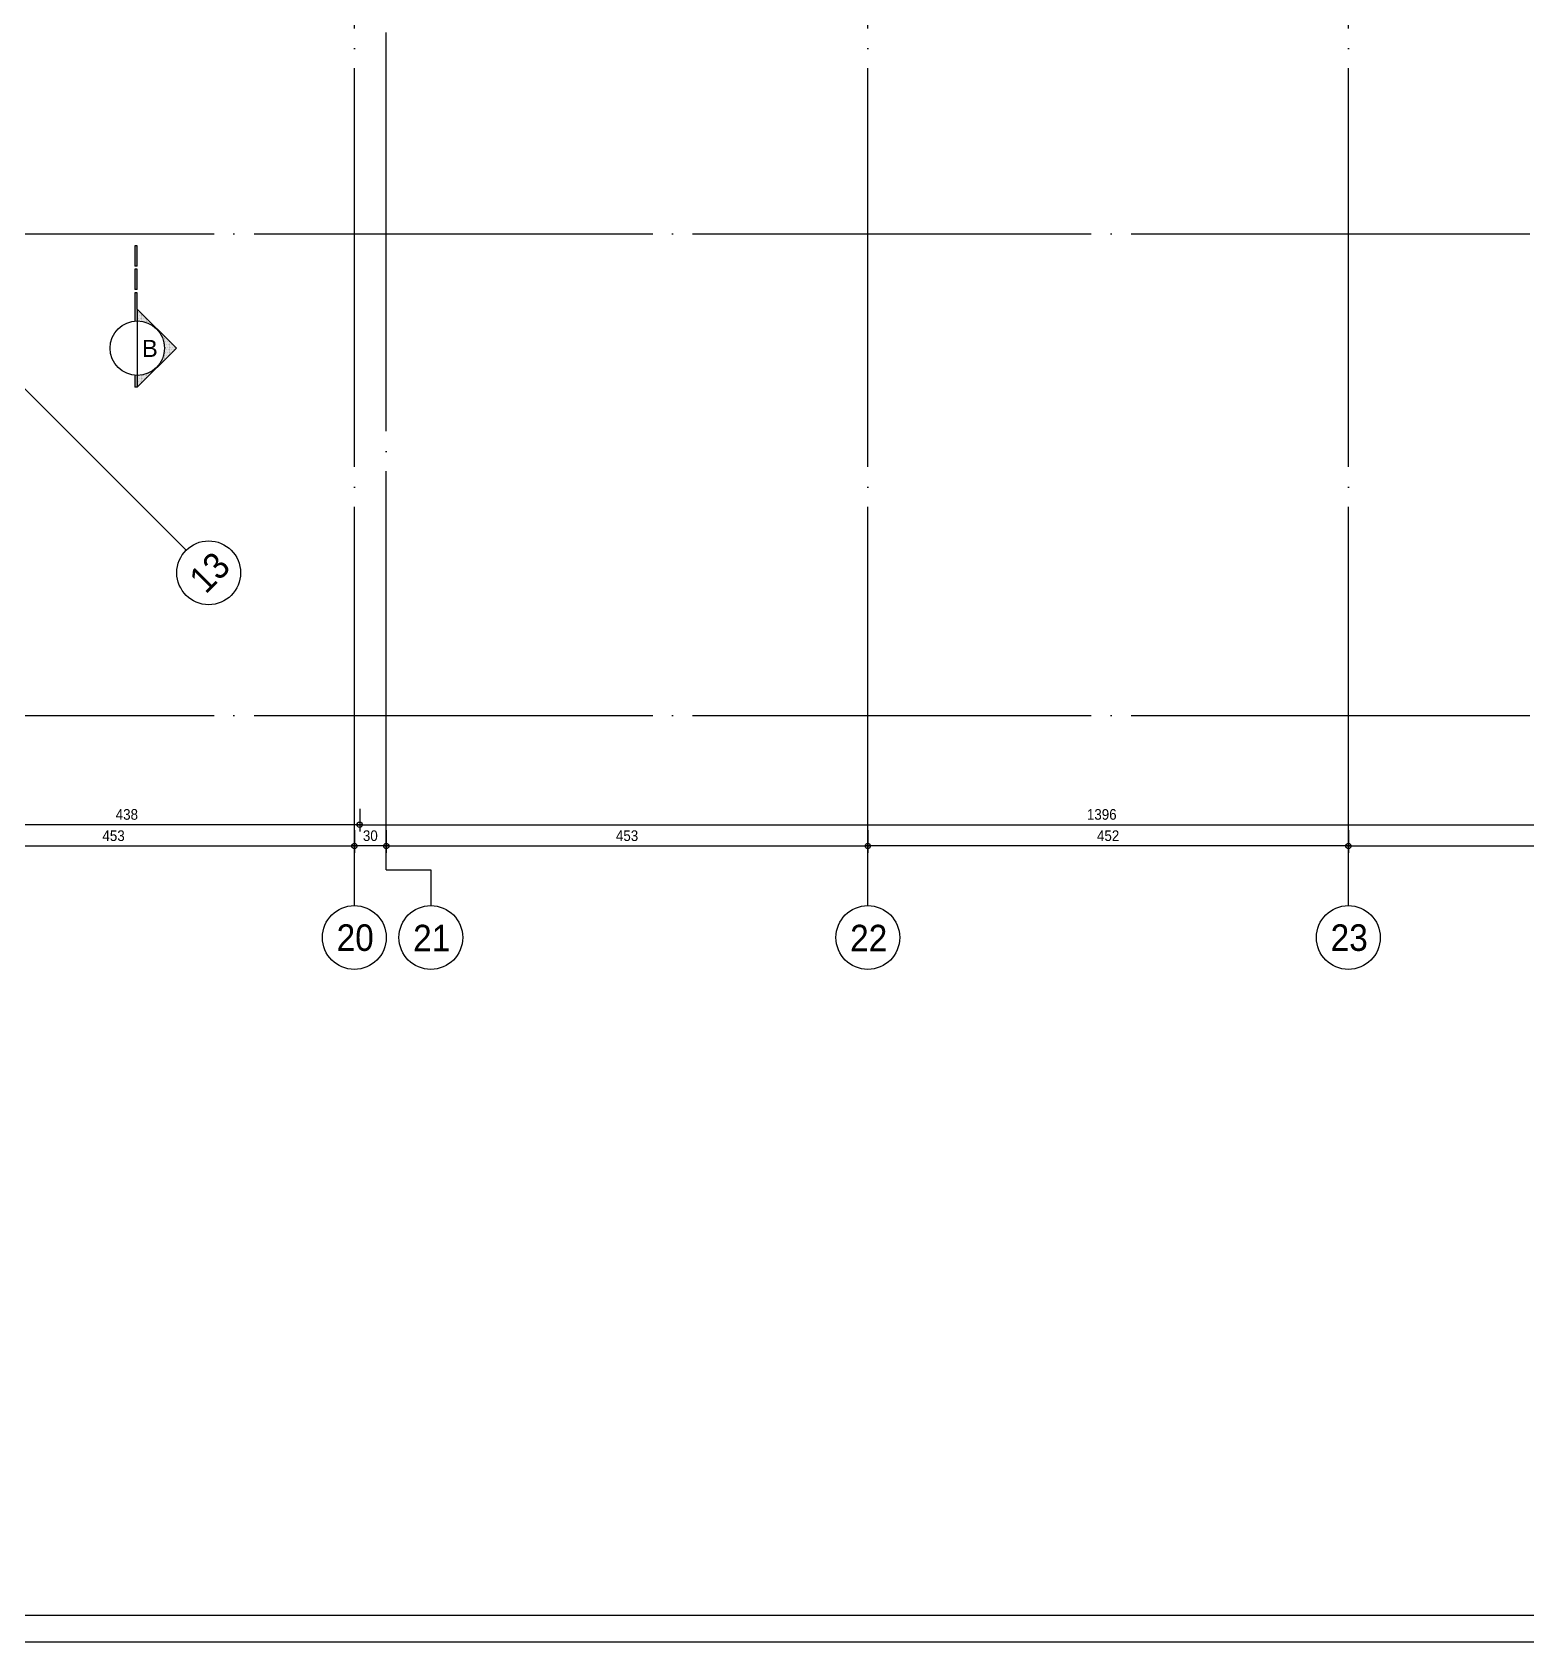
# Model space of a CAD drawing. Extents: x 460786 to 545292, y 30998 to 41694.
# Drawn here: x 480235 to 481640, y 37194 to 38708 of the extents above; entities that cross this region are included whole.
import ezdxf
from ezdxf.enums import TextEntityAlignment as Align

# ---------------------------------------------------------------- set-up
doc = ezdxf.new("R2010")
doc.units = 0
doc.header["$LTSCALE"] = 50
doc.header["$MEASUREMENT"] = 0
doc.header["$PDMODE"] = 35
doc.linetypes.add('DASHDOT', pattern=[5.5, 5, -0.25, 0, -0.25])
doc.layers.get('0').update_dxf_attribs({"linetype": 'CONTINUOUS'})
doc.layers.get('Defpoints').update_dxf_attribs({"linetype": 'CONTINUOUS'})
for name, color, linetype in [('A-Aks Balonu', 2, 'CONTINUOUS'), ('A-Aks Dikey', 12, 'DASHDOT'), ('A-Aks Yatay', 12, 'DASHDOT'), ('A-Kesit Yazi', 4, 'CONTINUOUS'), ('A-Lejant', 23, 'CONTINUOUS'), ('A-Olcu DIS Yatay', 8, 'CONTINUOUS'), ('A-Tarama 1', 9, 'CONTINUOUS')]:
    doc.layers.add(name, color=color, linetype=linetype)
doc.styles.get("Standard").update_dxf_attribs({"font": 'arial.ttf', "width": 0.9})
doc.styles.add('STANDARD1', font='arial.ttf')
doc.dimstyles.new('EXIT', dxfattribs={"dimscale": 50, "dimtxt": 0.23, "dimasz": 0.03, "dimexe": 0.125, "dimexo": 0.5, "dimgap": 0.09, "dimtad": 1, "dimzin": 1, "dimdsep": 46, "dimtxsty": 'Standard', "dimblk": 'TICK', "dimcen": 0.2, "dimadec": 0, "dimazin": 0, "dimtfac": 1, "dimtix": 1, "dimtofl": 0, "dimtmove": 2, "dimatfit": 3, "dimldrblk": 'TICK', "dimfxl": 1, "dimtolj": 1, "dimtzin": 1, "dimarcsym": 0})
pattern_1 = [(225, (-999.023, 1950.459), (5.30330086, -5.30330086), []), (225, (-1004.3264, 1950.459), (5.30330086, -5.30330086), [3.75, -1.875])]

# ---------------------------------------------------------------- blocks, each defined once
blk = doc.blocks.new('aks')
blk.add_circle((-0.8, 38.6), 60)
at = {"width": 0.9}
blk.add_attdef('AKSNO', text='', height=50, dxfattribs=at).set_placement((-0.8, 38.6), align=Align.MIDDLE_CENTER)
blk = doc.blocks.new('*X5')
at = {"color": 0}
for p, q in [((116.4375, 395.075), (116.4375, 395.075)), ((116.45, 395.075), (116.45, 395.075)), ((116.45625, 395.0875), (116.45625, 395.0875)), ((116.4625, 395.1), (116.4625, 395.1)), ((116.4625, 395.075), (116.4625, 395.075)), ((116.46875, 395.0875), (116.46875, 395.0875)), ((116.475, 395.1), (116.475, 395.1)), ((116.475, 395.075), (116.475, 395.075)), ((116.48125, 395.1125), (116.48125, 395.1125)), ((116.48125, 395.0875), (116.48125, 395.0875)), ((116.4875, 395.125), (116.4875, 395.125)), ((116.4875, 395.1), (116.4875, 395.1)), ((116.4875, 395.075), (116.4875, 395.075)), ((116.49375, 395.1125), (116.49375, 395.1125)), ((116.49375, 395.0875), (116.49375, 395.0875)), ((116.5, 395.125), (116.5, 395.125)), ((116.5, 395.1), (116.5, 395.1)), ((116.5, 395.075), (116.5, 395.075)), ((116.50625, 395.1375), (116.50625, 395.1375)), ((116.50625, 395.1125), (116.50625, 395.1125)), ((116.50625, 395.0875), (116.50625, 395.0875)), ((116.5125, 395.15), (116.5125, 395.15)), ((116.5125, 395.125), (116.5125, 395.125)), ((116.5125, 395.1), (116.5125, 395.1)), ((116.5125, 395.075), (116.5125, 395.075)), ((116.51875, 395.1375), (116.51875, 395.1375)), ((116.51875, 395.1125), (116.51875, 395.1125)), ((116.51875, 395.0875), (116.51875, 395.0875)), ((116.525, 395.15), (116.525, 395.15)), ((116.525, 395.125), (116.525, 395.125)), ((116.525, 395.1), (116.525, 395.1)), ((116.525, 395.075), (116.525, 395.075)), ((116.53125, 395.1625), (116.53125, 395.1625)), ((116.53125, 395.1375), (116.53125, 395.1375)), ((116.53125, 395.1125), (116.53125, 395.1125)), ((116.53125, 395.0875), (116.53125, 395.0875)), ((116.5375, 395.175), (116.5375, 395.175)), ((116.5375, 395.15), (116.5375, 395.15)), ((116.5375, 395.125), (116.5375, 395.125)), ((116.5375, 395.1), (116.5375, 395.1)), ((116.5375, 395.075), (116.5375, 395.075)), ((116.54375, 395.1625), (116.54375, 395.1625)), ((116.54375, 395.1375), (116.54375, 395.1375)), ((116.54375, 395.1125), (116.54375, 395.1125)), ((116.54375, 395.0875), (116.54375, 395.0875)), ((116.55, 395.15), (116.55, 395.15)), ((116.55, 395.125), (116.55, 395.125)), ((116.55, 395.1), (116.55, 395.1)), ((116.55, 395.075), (116.55, 395.075)), ((116.55625, 395.1625), (116.55625, 395.1625)), ((116.55625, 395.1375), (116.55625, 395.1375)), ((116.55625, 395.1125), (116.55625, 395.1125)), ((116.55625, 395.0875), (116.55625, 395.0875)), ((116.5625, 395.15), (116.5625, 395.15)), ((116.5625, 395.125), (116.5625, 395.125)), ((116.5625, 395.1), (116.5625, 395.1)), ((116.5625, 395.075), (116.5625, 395.075)), ((116.56875, 395.1375), (116.56875, 395.1375)), ((116.56875, 395.1125), (116.56875, 395.1125)), ((116.56875, 395.0875), (116.56875, 395.0875)), ((116.575, 395.125), (116.575, 395.125)), ((116.575, 395.1), (116.575, 395.1)), ((116.575, 395.075), (116.575, 395.075)), ((116.58125, 395.1375), (116.58125, 395.1375)), ((116.58125, 395.1125), (116.58125, 395.1125)), ((116.58125, 395.0875), (116.58125, 395.0875)), ((116.5875, 395.125), (116.5875, 395.125)), ((116.5875, 395.1), (116.5875, 395.1)), ((116.5875, 395.075), (116.5875, 395.075)), ((116.59375, 395.1125), (116.59375, 395.1125)), ((116.59375, 395.0875), (116.59375, 395.0875)), ((116.6, 395.1), (116.6, 395.1)), ((116.6, 395.075), (116.6, 395.075)), ((116.60625, 395.1125), (116.60625, 395.1125)), ((116.60625, 395.0875), (116.60625, 395.0875)), ((116.6125, 395.1), (116.6125, 395.1)), ((116.6125, 395.075), (116.6125, 395.075)), ((116.61875, 395.0875), (116.61875, 395.0875)), ((116.625, 395.075), (116.625, 395.075)), ((116.63125, 395.0875), (116.63125, 395.0875)), ((116.6375, 395.075), (116.6375, 395.075)), ((116.20625, 394.8375), (116.20625, 394.8375)), ((116.2125, 394.85), (116.2125, 394.85)), ((116.23125, 394.8625), (116.23125, 394.8625)), ((116.2375, 394.875), (116.2375, 394.875)), ((116.25625, 394.8875), (116.25625, 394.8875)), ((116.2625, 394.9), (116.2625, 394.9)), ((116.28125, 394.9125), (116.28125, 394.9125)), ((116.2875, 394.925), (116.2875, 394.925)), ((116.30625, 394.9375), (116.30625, 394.9375)), ((116.3125, 394.95), (116.3125, 394.95)), ((116.325, 394.95), (116.325, 394.95)), ((116.33125, 394.9625), (116.33125, 394.9625)), ((116.3375, 394.975), (116.3375, 394.975)), ((116.34375, 394.9625), (116.34375, 394.9625)), ((116.35, 394.975), (116.35, 394.975)), ((116.35625, 394.9875), (116.35625, 394.9875)), ((116.35625, 394.9625), (116.35625, 394.9625)), ((116.3625, 395), (116.3625, 395)), ((116.3625, 394.975), (116.3625, 394.975)), ((116.36875, 394.9875), (116.36875, 394.9875)), ((116.375, 395), (116.375, 395)), ((116.375, 394.975), (116.375, 394.975)), ((116.38125, 395.0125), (116.38125, 395.0125)), ((116.38125, 394.9875), (116.38125, 394.9875)), ((116.3875, 395.025), (116.3875, 395.025)), ((116.3875, 395), (116.3875, 395)), ((116.39375, 395.0125), (116.39375, 395.0125)), ((116.39375, 394.9875), (116.39375, 394.9875)), ((116.4, 395.025), (116.4, 395.025)), ((116.4, 395), (116.4, 395)), ((116.40625, 395.0375), (116.40625, 395.0375)), ((116.40625, 395.0125), (116.40625, 395.0125)), ((116.40625, 394.9875), (116.40625, 394.9875)), ((116.4125, 395.05), (116.4125, 395.05)), ((116.4125, 395.025), (116.4125, 395.025)), ((116.4125, 395), (116.4125, 395)), ((116.41875, 395.0375), (116.41875, 395.0375)), ((116.41875, 395.0125), (116.41875, 395.0125)), ((116.425, 395.05), (116.425, 395.05)), ((116.425, 395.025), (116.425, 395.025)), ((116.425, 395), (116.425, 395)), ((116.43125, 395.0625), (116.43125, 395.0625)), ((116.43125, 395.0375), (116.43125, 395.0375)), ((116.43125, 395.0125), (116.43125, 395.0125)), ((116.4375, 395.05), (116.4375, 395.05)), ((116.4375, 395.025), (116.4375, 395.025)), ((116.4375, 395), (116.4375, 395)), ((116.44375, 395.0625), (116.44375, 395.0625)), ((116.44375, 395.0375), (116.44375, 395.0375)), ((116.44375, 395.0125), (116.44375, 395.0125)), ((116.45, 395.05), (116.45, 395.05)), ((116.45, 395.025), (116.45, 395.025)), ((116.45, 395), (116.45, 395)), ((116.45625, 395.0625), (116.45625, 395.0625)), ((116.45625, 395.0375), (116.45625, 395.0375)), ((116.45625, 395.0125), (116.45625, 395.0125)), ((116.4625, 395.05), (116.4625, 395.05)), ((116.4625, 395.025), (116.4625, 395.025)), ((116.4625, 395), (116.4625, 395)), ((116.46875, 395.0625), (116.46875, 395.0625)), ((116.46875, 395.0375), (116.46875, 395.0375)), ((116.46875, 395.0125), (116.46875, 395.0125)), ((116.475, 395.05), (116.475, 395.05)), ((116.475, 395.025), (116.475, 395.025)), ((116.48125, 395.0625), (116.48125, 395.0625)), ((116.48125, 395.0375), (116.48125, 395.0375)), ((116.48125, 395.0125), (116.48125, 395.0125)), ((116.4875, 395.05), (116.4875, 395.05)), ((116.4875, 395.025), (116.4875, 395.025)), ((116.49375, 395.0625), (116.49375, 395.0625)), ((116.49375, 395.0375), (116.49375, 395.0375)), ((116.49375, 395.0125), (116.49375, 395.0125)), ((116.5, 395.05), (116.5, 395.05)), ((116.5, 395.025), (116.5, 395.025)), ((116.50625, 395.0625), (116.50625, 395.0625)), ((116.50625, 395.0375), (116.50625, 395.0375)), ((116.50625, 395.0125), (116.50625, 395.0125)), ((116.5125, 395.05), (116.5125, 395.05)), ((116.5125, 395.025), (116.5125, 395.025)), ((116.51875, 395.0625), (116.51875, 395.0625)), ((116.51875, 395.0375), (116.51875, 395.0375)), ((116.51875, 395.0125), (116.51875, 395.0125)), ((116.525, 395.05), (116.525, 395.05)), ((116.525, 395.025), (116.525, 395.025)), ((116.53125, 395.0625), (116.53125, 395.0625)), ((116.53125, 395.0375), (116.53125, 395.0375)), ((116.53125, 395.0125), (116.53125, 395.0125)), ((116.5375, 395.05), (116.5375, 395.05)), ((116.5375, 395.025), (116.5375, 395.025)), ((116.54375, 395.0625), (116.54375, 395.0625)), ((116.54375, 395.0375), (116.54375, 395.0375)), ((116.54375, 395.0125), (116.54375, 395.0125)), ((116.55, 395.05), (116.55, 395.05)), ((116.55, 395.025), (116.55, 395.025)), ((116.55625, 395.0625), (116.55625, 395.0625)), ((116.55625, 395.0375), (116.55625, 395.0375)), ((116.55625, 395.0125), (116.55625, 395.0125)), ((116.5625, 395.05), (116.5625, 395.05)), ((116.5625, 395.025), (116.5625, 395.025)), ((116.56875, 395.0625), (116.56875, 395.0625)), ((116.56875, 395.0375), (116.56875, 395.0375)), ((116.56875, 395.0125), (116.56875, 395.0125)), ((116.575, 395.05), (116.575, 395.05)), ((116.575, 395.025), (116.575, 395.025)), ((116.58125, 395.0625), (116.58125, 395.0625)), ((116.58125, 395.0375), (116.58125, 395.0375)), ((116.58125, 395.0125), (116.58125, 395.0125)), ((116.5875, 395.05), (116.5875, 395.05)), ((116.5875, 395.025), (116.5875, 395.025)), ((116.59375, 395.0625), (116.59375, 395.0625)), ((116.59375, 395.0375), (116.59375, 395.0375)), ((116.59375, 395.0125), (116.59375, 395.0125)), ((116.6, 395.05), (116.6, 395.05)), ((116.6, 395.025), (116.6, 395.025)), ((116.60625, 395.0625), (116.60625, 395.0625)), ((116.60625, 395.0375), (116.60625, 395.0375)), ((116.60625, 395.0125), (116.60625, 395.0125)), ((116.6125, 395.05), (116.6125, 395.05)), ((116.6125, 395.025), (116.6125, 395.025)), ((116.61875, 395.0625), (116.61875, 395.0625)), ((116.61875, 395.0375), (116.61875, 395.0375)), ((116.61875, 395.0125), (116.61875, 395.0125)), ((116.625, 395.05), (116.625, 395.05)), ((116.625, 395.025), (116.625, 395.025)), ((116.625, 395), (116.625, 395)), ((116.63125, 395.0625), (116.63125, 395.0625)), ((116.63125, 395.0375), (116.63125, 395.0375)), ((116.63125, 395.0125), (116.63125, 395.0125)), ((116.6375, 395.05), (116.6375, 395.05)), ((116.6375, 395.025), (116.6375, 395.025)), ((116.6375, 395), (116.6375, 395)), ((116.64375, 395.0625), (116.64375, 395.0625)), ((116.64375, 395.0375), (116.64375, 395.0375)), ((116.64375, 395.0125), (116.64375, 395.0125)), ((116.65, 395.05), (116.65, 395.05)), ((116.65, 395.025), (116.65, 395.025)), ((116.65, 395), (116.65, 395)), ((116.65625, 395.0625), (116.65625, 395.0625)), ((116.65625, 395.0375), (116.65625, 395.0375)), ((116.65625, 395.0125), (116.65625, 395.0125)), ((116.6625, 395.05), (116.6625, 395.05)), ((116.6625, 395.025), (116.6625, 395.025)), ((116.6625, 395), (116.6625, 395)), ((116.66875, 395.0375), (116.66875, 395.0375)), ((116.66875, 395.0125), (116.66875, 395.0125)), ((116.66875, 394.9875), (116.66875, 394.9875)), ((116.675, 395.025), (116.675, 395.025)), ((116.675, 395), (116.675, 395)), ((116.68125, 395.0375), (116.68125, 395.0375)), ((116.68125, 395.0125), (116.68125, 395.0125)), ((116.68125, 394.9875), (116.68125, 394.9875)), ((116.6875, 395.025), (116.6875, 395.025)), ((116.6875, 395), (116.6875, 395)), ((116.69375, 395.0125), (116.69375, 395.0125)), ((116.69375, 394.9875), (116.69375, 394.9875)), ((116.7, 395), (116.7, 395)), ((116.70625, 395.0125), (116.70625, 395.0125)), ((116.70625, 394.9875), (116.70625, 394.9875)), ((116.7125, 395), (116.7125, 395)), ((116.7125, 394.975), (116.7125, 394.975)), ((116.71875, 394.9875), (116.71875, 394.9875)), ((116.725, 394.975), (116.725, 394.975)), ((116.73125, 394.9875), (116.73125, 394.9875)), ((116.73125, 394.9625), (116.73125, 394.9625)), ((116.7375, 394.975), (116.7375, 394.975)), ((116.74375, 394.9625), (116.74375, 394.9625)), ((116.75, 394.95), (116.75, 394.95)), ((116.75625, 394.9625), (116.75625, 394.9625)), ((116.7625, 394.95), (116.7625, 394.95)), ((116.76875, 394.9375), (116.76875, 394.9375)), ((116.78125, 394.9375), (116.78125, 394.9375)), ((116.7875, 394.925), (116.7875, 394.925)), ((116.80625, 394.9125), (116.80625, 394.9125)), ((116.83125, 394.8875), (116.83125, 394.8875)), ((116.85625, 394.8625), (116.85625, 394.8625)), ((116.8625, 394.85), (116.8625, 394.85)), ((116.88125, 394.8375), (116.88125, 394.8375)), ((115.98125, 394.6125), (115.98125, 394.6125)), ((115.9875, 394.625), (115.9875, 394.625)), ((115.99375, 394.6125), (115.99375, 394.6125)), ((116, 394.625), (116, 394.625)), ((116.00625, 394.6375), (116.00625, 394.6375)), ((116.00625, 394.6125), (116.00625, 394.6125)), ((116.0125, 394.65), (116.0125, 394.65)), ((116.0125, 394.625), (116.0125, 394.625)), ((116.01875, 394.6375), (116.01875, 394.6375)), ((116.01875, 394.6125), (116.01875, 394.6125)), ((116.025, 394.65), (116.025, 394.65)), ((116.025, 394.625), (116.025, 394.625)), ((116.03125, 394.6625), (116.03125, 394.6625)), ((116.03125, 394.6375), (116.03125, 394.6375)), ((116.03125, 394.6125), (116.03125, 394.6125)), ((116.0375, 394.675), (116.0375, 394.675)), ((116.0375, 394.65), (116.0375, 394.65)), ((116.0375, 394.625), (116.0375, 394.625)), ((116.04375, 394.6625), (116.04375, 394.6625)), ((116.04375, 394.6375), (116.04375, 394.6375)), ((116.04375, 394.6125), (116.04375, 394.6125)), ((116.05, 394.675), (116.05, 394.675)), ((116.05, 394.65), (116.05, 394.65)), ((116.05, 394.625), (116.05, 394.625)), ((116.05625, 394.6875), (116.05625, 394.6875)), ((116.05625, 394.6625), (116.05625, 394.6625)), ((116.05625, 394.6375), (116.05625, 394.6375)), ((116.05625, 394.6125), (116.05625, 394.6125)), ((116.0625, 394.7), (116.0625, 394.7)), ((116.0625, 394.675), (116.0625, 394.675)), ((116.0625, 394.65), (116.0625, 394.65)), ((116.0625, 394.625), (116.0625, 394.625)), ((116.06875, 394.6875), (116.06875, 394.6875)), ((116.06875, 394.6625), (116.06875, 394.6625)), ((116.06875, 394.6375), (116.06875, 394.6375)), ((116.06875, 394.6125), (116.06875, 394.6125)), ((116.075, 394.7), (116.075, 394.7)), ((116.075, 394.675), (116.075, 394.675)), ((116.075, 394.65), (116.075, 394.65)), ((116.075, 394.625), (116.075, 394.625)), ((116.08125, 394.7125), (116.08125, 394.7125)), ((116.08125, 394.6875), (116.08125, 394.6875)), ((116.08125, 394.6625), (116.08125, 394.6625)), ((116.08125, 394.6375), (116.08125, 394.6375)), ((116.08125, 394.6125), (116.08125, 394.6125)), ((116.0875, 394.725), (116.0875, 394.725)), ((116.0875, 394.7), (116.0875, 394.7)), ((116.0875, 394.675), (116.0875, 394.675)), ((116.0875, 394.65), (116.0875, 394.65)), ((116.0875, 394.625), (116.0875, 394.625)), ((116.09375, 394.7125), (116.09375, 394.7125)), ((116.09375, 394.6875), (116.09375, 394.6875)), ((116.09375, 394.6625), (116.09375, 394.6625)), ((116.09375, 394.6375), (116.09375, 394.6375)), ((116.09375, 394.6125), (116.09375, 394.6125)), ((116.1, 394.725), (116.1, 394.725)), ((116.1, 394.7), (116.1, 394.7)), ((116.1, 394.675), (116.1, 394.675)), ((116.1, 394.65), (116.1, 394.65)), ((116.1, 394.625), (116.1, 394.625)), ((116.10625, 394.7375), (116.10625, 394.7375)), ((116.10625, 394.7125), (116.10625, 394.7125)), ((116.10625, 394.6875), (116.10625, 394.6875)), ((116.10625, 394.6625), (116.10625, 394.6625)), ((116.10625, 394.6375), (116.10625, 394.6375)), ((116.10625, 394.6125), (116.10625, 394.6125)), ((116.1125, 394.75), (116.1125, 394.75)), ((116.1125, 394.725), (116.1125, 394.725)), ((116.1125, 394.7), (116.1125, 394.7)), ((116.1125, 394.675), (116.1125, 394.675)), ((116.1125, 394.65), (116.1125, 394.65)), ((116.1125, 394.625), (116.1125, 394.625)), ((116.11875, 394.7375), (116.11875, 394.7375)), ((116.11875, 394.7125), (116.11875, 394.7125)), ((116.11875, 394.6875), (116.11875, 394.6875)), ((116.11875, 394.6625), (116.11875, 394.6625)), ((116.11875, 394.6375), (116.11875, 394.6375)), ((116.11875, 394.6125), (116.11875, 394.6125)), ((116.125, 394.75), (116.125, 394.75)), ((116.125, 394.725), (116.125, 394.725)), ((116.125, 394.7), (116.125, 394.7)), ((116.125, 394.675), (116.125, 394.675)), ((116.125, 394.65), (116.125, 394.65)), ((116.125, 394.625), (116.125, 394.625)), ((116.13125, 394.7625), (116.13125, 394.7625)), ((116.13125, 394.7375), (116.13125, 394.7375)), ((116.13125, 394.7125), (116.13125, 394.7125)), ((116.13125, 394.6875), (116.13125, 394.6875)), ((116.13125, 394.6625), (116.13125, 394.6625)), ((116.13125, 394.6375), (116.13125, 394.6375)), ((116.13125, 394.6125), (116.13125, 394.6125)), ((116.1375, 394.775), (116.1375, 394.775)), ((116.1375, 394.75), (116.1375, 394.75)), ((116.1375, 394.725), (116.1375, 394.725)), ((116.1375, 394.7), (116.1375, 394.7)), ((116.1375, 394.675), (116.1375, 394.675)), ((116.1375, 394.65), (116.1375, 394.65)), ((116.1375, 394.625), (116.1375, 394.625)), ((116.14375, 394.7625), (116.14375, 394.7625)), ((116.14375, 394.7375), (116.14375, 394.7375)), ((116.14375, 394.7125), (116.14375, 394.7125)), ((116.14375, 394.6875), (116.14375, 394.6875)), ((116.14375, 394.6625), (116.14375, 394.6625)), ((116.15, 394.775), (116.15, 394.775)), ((116.15, 394.75), (116.15, 394.75)), ((116.15, 394.725), (116.15, 394.725)), ((116.15, 394.7), (116.15, 394.7)), ((116.15625, 394.7875), (116.15625, 394.7875)), ((116.15625, 394.7625), (116.15625, 394.7625)), ((116.15625, 394.7375), (116.15625, 394.7375)), ((116.1625, 394.8), (116.1625, 394.8)), ((116.1625, 394.775), (116.1625, 394.775)), ((116.1625, 394.75), (116.1625, 394.75)), ((116.16875, 394.7875), (116.16875, 394.7875)), ((116.16875, 394.7625), (116.16875, 394.7625)), ((116.175, 394.8), (116.175, 394.8)), ((116.175, 394.775), (116.175, 394.775)), ((116.18125, 394.8125), (116.18125, 394.8125)), ((116.18125, 394.7875), (116.18125, 394.7875)), ((116.1875, 394.825), (116.1875, 394.825)), ((116.1875, 394.8), (116.1875, 394.8)), ((116.19375, 394.8125), (116.19375, 394.8125)), ((116.2, 394.825), (116.2, 394.825)), ((116.8875, 394.825), (116.8875, 394.825)), ((116.89375, 394.8125), (116.89375, 394.8125)), ((116.9, 394.8), (116.9, 394.8)), ((116.90625, 394.8125), (116.90625, 394.8125)), ((116.90625, 394.7875), (116.90625, 394.7875)), ((116.9125, 394.8), (116.9125, 394.8)), ((116.9125, 394.775), (116.9125, 394.775)), ((116.91875, 394.7875), (116.91875, 394.7875)), ((116.91875, 394.7625), (116.91875, 394.7625)), ((116.925, 394.775), (116.925, 394.775)), ((116.925, 394.75), (116.925, 394.75)), ((116.925, 394.725), (116.925, 394.725)), ((116.93125, 394.7875), (116.93125, 394.7875)), ((116.93125, 394.7625), (116.93125, 394.7625)), ((116.93125, 394.7375), (116.93125, 394.7375)), ((116.93125, 394.7125), (116.93125, 394.7125)), ((116.9375, 394.775), (116.9375, 394.775)), ((116.9375, 394.75), (116.9375, 394.75)), ((116.9375, 394.725), (116.9375, 394.725)), ((116.9375, 394.7), (116.9375, 394.7)), ((116.9375, 394.675), (116.9375, 394.675)), ((116.94375, 394.7625), (116.94375, 394.7625)), ((116.94375, 394.7375), (116.94375, 394.7375)), ((116.94375, 394.7125), (116.94375, 394.7125)), ((116.94375, 394.6875), (116.94375, 394.6875)), ((116.94375, 394.6625), (116.94375, 394.6625)), ((116.94375, 394.6375), (116.94375, 394.6375)), ((116.94375, 394.6125), (116.94375, 394.6125)), ((116.95, 394.75), (116.95, 394.75)), ((116.95, 394.725), (116.95, 394.725)), ((116.95, 394.7), (116.95, 394.7)), ((116.95, 394.675), (116.95, 394.675)), ((116.95, 394.65), (116.95, 394.65)), ((116.95, 394.625), (116.95, 394.625)), ((116.95625, 394.7625), (116.95625, 394.7625)), ((116.95625, 394.7375), (116.95625, 394.7375)), ((116.95625, 394.7125), (116.95625, 394.7125)), ((116.95625, 394.6875), (116.95625, 394.6875)), ((116.95625, 394.6625), (116.95625, 394.6625)), ((116.95625, 394.6375), (116.95625, 394.6375)), ((116.95625, 394.6125), (116.95625, 394.6125)), ((116.9625, 394.75), (116.9625, 394.75)), ((116.9625, 394.725), (116.9625, 394.725)), ((116.9625, 394.7), (116.9625, 394.7)), ((116.9625, 394.675), (116.9625, 394.675)), ((116.9625, 394.65), (116.9625, 394.65)), ((116.9625, 394.625), (116.9625, 394.625)), ((116.96875, 394.7375), (116.96875, 394.7375)), ((116.96875, 394.7125), (116.96875, 394.7125)), ((116.96875, 394.6875), (116.96875, 394.6875)), ((116.96875, 394.6625), (116.96875, 394.6625)), ((116.96875, 394.6375), (116.96875, 394.6375)), ((116.96875, 394.6125), (116.96875, 394.6125)), ((116.975, 394.725), (116.975, 394.725)), ((116.975, 394.7), (116.975, 394.7)), ((116.975, 394.675), (116.975, 394.675)), ((116.975, 394.65), (116.975, 394.65)), ((116.975, 394.625), (116.975, 394.625)), ((116.98125, 394.7375), (116.98125, 394.7375)), ((116.98125, 394.7125), (116.98125, 394.7125)), ((116.98125, 394.6875), (116.98125, 394.6875)), ((116.98125, 394.6625), (116.98125, 394.6625)), ((116.98125, 394.6375), (116.98125, 394.6375)), ((116.98125, 394.6125), (116.98125, 394.6125)), ((116.9875, 394.725), (116.9875, 394.725)), ((116.9875, 394.7), (116.9875, 394.7)), ((116.9875, 394.675), (116.9875, 394.675)), ((116.9875, 394.65), (116.9875, 394.65)), ((116.9875, 394.625), (116.9875, 394.625)), ((116.99375, 394.7125), (116.99375, 394.7125)), ((116.99375, 394.6875), (116.99375, 394.6875)), ((116.99375, 394.6625), (116.99375, 394.6625)), ((116.99375, 394.6375), (116.99375, 394.6375)), ((116.99375, 394.6125), (116.99375, 394.6125)), ((117, 394.7), (117, 394.7)), ((117, 394.675), (117, 394.675)), ((117, 394.65), (117, 394.65)), ((117, 394.625), (117, 394.625)), ((117.00625, 394.7125), (117.00625, 394.7125)), ((117.00625, 394.6875), (117.00625, 394.6875)), ((117.00625, 394.6625), (117.00625, 394.6625)), ((117.00625, 394.6375), (117.00625, 394.6375)), ((117.00625, 394.6125), (117.00625, 394.6125)), ((117.0125, 394.7), (117.0125, 394.7)), ((117.0125, 394.675), (117.0125, 394.675)), ((117.0125, 394.65), (117.0125, 394.65)), ((117.0125, 394.625), (117.0125, 394.625)), ((117.01875, 394.6875), (117.01875, 394.6875)), ((117.01875, 394.6625), (117.01875, 394.6625)), ((117.01875, 394.6375), (117.01875, 394.6375)), ((117.01875, 394.6125), (117.01875, 394.6125)), ((117.025, 394.675), (117.025, 394.675)), ((117.025, 394.65), (117.025, 394.65)), ((117.025, 394.625), (117.025, 394.625)), ((117.03125, 394.6875), (117.03125, 394.6875)), ((117.03125, 394.6625), (117.03125, 394.6625)), ((117.03125, 394.6375), (117.03125, 394.6375)), ((117.03125, 394.6125), (117.03125, 394.6125)), ((117.0375, 394.675), (117.0375, 394.675)), ((117.0375, 394.65), (117.0375, 394.65)), ((117.0375, 394.625), (117.0375, 394.625)), ((117.04375, 394.6625), (117.04375, 394.6625)), ((117.04375, 394.6375), (117.04375, 394.6375)), ((117.04375, 394.6125), (117.04375, 394.6125)), ((117.05, 394.65), (117.05, 394.65)), ((117.05, 394.625), (117.05, 394.625)), ((117.05625, 394.6625), (117.05625, 394.6625)), ((117.05625, 394.6375), (117.05625, 394.6375)), ((117.05625, 394.6125), (117.05625, 394.6125)), ((117.0625, 394.65), (117.0625, 394.65)), ((117.0625, 394.625), (117.0625, 394.625)), ((117.06875, 394.6375), (117.06875, 394.6375)), ((117.06875, 394.6125), (117.06875, 394.6125)), ((117.075, 394.625), (117.075, 394.625)), ((117.08125, 394.6375), (117.08125, 394.6375)), ((117.08125, 394.6125), (117.08125, 394.6125)), ((117.0875, 394.625), (117.0875, 394.625)), ((117.09375, 394.6125), (117.09375, 394.6125)), ((117.10625, 394.6125), (117.10625, 394.6125))]:
    blk.add_line(p, q, dxfattribs=at)
blk = doc.blocks.new('kesit-p2')
h = blk.add_hatch()
h.set_pattern_fill('DOTS', scale=0.2, angle=90)
h.set_pattern_definition([(90, (294857.23727, 191937.31927), (-0.3175, 0.15875), [0, -0.3175])])
h.paths.add_polyline_path([(107.5, 62.4), (107.5, 51.2, -0.023249), (109.9, 51.1), (109.9, 62.4)])
h.paths.add_polyline_path([(107.5, 0), (107.5, -11.2), (107.5, -26.5), (109.9, -26.5), (109.9, 0.1, -0.023249)])
h.paths.add_polyline_path([(107.5, -29.5), (107.5, -48.6), (109.9, -48.6), (109.9, -29.5)])
h.paths.add_polyline_path([(107.5, -51.5), (107.5, -70.6), (109.9, -70.6), (109.9, -51.5)])
at = {"color": 0}
for p, q in [((107.5, 62.4), (70.7, 25.6)), ((107.5, -11.2), (107.5, 62.4)), ((109.9, 51.1), (109.9, 62.4)), ((107.5, -11.2), (70.7, 25.6)), ((109.9, -26.5), (109.9, 0.1)), ((109.9, -48.6), (109.9, -29.5)), ((109.9, -70.6), (109.9, -51.5))]:
    blk.add_line(p, q, dxfattribs=at)
for p, q in [((107.5, 62.4), (109.9, 62.4)), ((107.5, -11.2), (107.5, -26.5)), ((107.5, -26.5), (109.9, -26.5)), ((107.5, -29.5), (107.5, -48.6)), ((107.5, -29.5), (109.9, -29.5)), ((107.5, -48.6), (109.9, -48.6)), ((107.5, -51.5), (107.5, -70.6)), ((107.5, -51.5), (109.9, -51.5)), ((107.5, -70.6), (109.9, -70.6))]:
    blk.add_line(p, q)
blk.add_circle((107.5, 25.6), 25.6, dxfattribs=at)
at = {"color": 7, "xscale": 64, "yscale": 64, "zscale": 64, "rotation": 90}
blk.add_blockref('*X5', (25362.4, -7433.1), dxfattribs=at)
at = {"style": 'STANDARD1'}
blk.add_attdef('TEXT', text='', height=16, dxfattribs=at).set_placement((95.7, 25.8), align=Align.MIDDLE_CENTER)
at = {"style": 'STANDARD1', "width": 0.6}
blk.add_attdef('TEXT', text='', height=12, dxfattribs=at).set_placement((119.9, 26.6), align=Align.MIDDLE_CENTER)
blk = doc.blocks.new('TICK', base_point=(53.7, 38.1))
blk.add_line((55.4, 38.1), (52, 38.1))
blk.add_circle((53.7, 38.1), 1.67)
blk = doc.blocks.new('*D445')
at = {"layer": 'A-Olcu DIS Yatay', "color": 0, "lineweight": -2, "transparency": 16777216}
for p, q in [((480084.6, 37957.4), (480084.6, 37936.1)), ((480537.6, 37957.4), (480537.6, 37936.1)), ((480086.1, 37942.4), (480536.1, 37942.4))]:
    blk.add_line(p, q, dxfattribs=at)
at = {"layer": 'Defpoints', "color": 0, "transparency": 16777216}
for p in [(480084.6, 37982.4), (480537.6, 37982.4), (480537.6, 37942.4)]:
    blk.add_point(p, dxfattribs=at)
at = {"layer": 'A-Olcu DIS Yatay', "color": 0, "lineweight": -2, "transparency": 16777216, "xscale": 1.5, "yscale": 1.5, "zscale": 1.5, "rotation": 180}
blk.add_blockref('TICK', (480084.6, 37942.4), dxfattribs=at)
at = {"layer": 'A-Olcu DIS Yatay', "color": 0, "lineweight": -2, "transparency": 16777216, "xscale": 1.5, "yscale": 1.5, "zscale": 1.5}
blk.add_blockref('TICK', (480537.6, 37942.4), dxfattribs=at)
at = {"layer": 'A-Olcu DIS Yatay', "color": 0, "transparency": 16777216, "insert": (480311.1, 37952), "char_height": 10, "attachment_point": 5}
blk.add_mtext('\\A1;453', dxfattribs=at)
blk = doc.blocks.new('*D446')
at = {"layer": 'A-Olcu DIS Yatay', "color": 0, "lineweight": -2, "transparency": 16777216}
for p, q in [((480537.6, 37957.4), (480537.6, 37936.1)), ((480567.6, 37957.4), (480567.6, 37936.1)), ((480566.1, 37942.4), (480539.1, 37942.4))]:
    blk.add_line(p, q, dxfattribs=at)
at = {"layer": 'Defpoints', "color": 0, "transparency": 16777216}
for p in [(480537.6, 37982.4), (480567.6, 37982.4), (480537.6, 37942.4)]:
    blk.add_point(p, dxfattribs=at)
at = {"layer": 'A-Olcu DIS Yatay', "color": 0, "lineweight": -2, "transparency": 16777216, "xscale": 1.5, "yscale": 1.5, "zscale": 1.5}
for p, rotation in [((480537.6, 37942.4), 180.0000000000139), ((480567.6, 37942.4), 1.390887405250396e-11)]:
    blk.add_blockref('TICK', p, dxfattribs=dict(at, rotation=rotation))
at = {"layer": 'A-Olcu DIS Yatay', "color": 0, "transparency": 16777216, "insert": (480552.6, 37952), "char_height": 10, "attachment_point": 5}
blk.add_mtext('\\A1;30', dxfattribs=at)
blk = doc.blocks.new('*D447')
at = {"layer": 'A-Olcu DIS Yatay', "color": 0, "lineweight": -2, "transparency": 16777216}
for p, q in [((480567.6, 37957.4), (480567.6, 37936.1)), ((481020.6, 37957.4), (481020.6, 37936.1)), ((480569.1, 37942.4), (481019.1, 37942.4))]:
    blk.add_line(p, q, dxfattribs=at)
at = {"layer": 'Defpoints', "color": 0, "transparency": 16777216}
for p in [(480567.6, 37982.4), (481020.6, 37982.4), (481020.6, 37942.4)]:
    blk.add_point(p, dxfattribs=at)
at = {"layer": 'A-Olcu DIS Yatay', "color": 0, "lineweight": -2, "transparency": 16777216, "xscale": 1.5, "yscale": 1.5, "zscale": 1.5, "rotation": 180}
blk.add_blockref('TICK', (480567.6, 37942.4), dxfattribs=at)
at = {"layer": 'A-Olcu DIS Yatay', "color": 0, "lineweight": -2, "transparency": 16777216, "xscale": 1.5, "yscale": 1.5, "zscale": 1.5}
blk.add_blockref('TICK', (481020.6, 37942.4), dxfattribs=at)
at = {"layer": 'A-Olcu DIS Yatay', "color": 0, "transparency": 16777216, "insert": (480794.1, 37952), "char_height": 10, "attachment_point": 5}
blk.add_mtext('\\A1;453', dxfattribs=at)
blk = doc.blocks.new('*D448')
at = {"layer": 'A-Olcu DIS Yatay', "color": 0, "lineweight": -2, "transparency": 16777216}
for p, q in [((481020.6, 37957.4), (481020.6, 37936.1)), ((481472.6, 37957.4), (481472.6, 37936.1)), ((481471.1, 37942.4), (481022.1, 37942.4))]:
    blk.add_line(p, q, dxfattribs=at)
at = {"layer": 'Defpoints', "color": 0, "transparency": 16777216}
for p in [(481020.6, 37982.4), (481472.6, 37982.4), (481020.6, 37942.4)]:
    blk.add_point(p, dxfattribs=at)
at = {"layer": 'A-Olcu DIS Yatay', "color": 0, "lineweight": -2, "transparency": 16777216, "xscale": 1.5, "yscale": 1.5, "zscale": 1.5}
for p, rotation in [((481020.6, 37942.4), 180.0000000000148), ((481472.6, 37942.4), 1.478817068800709e-11)]:
    blk.add_blockref('TICK', p, dxfattribs=dict(at, rotation=rotation))
at = {"layer": 'A-Olcu DIS Yatay', "color": 0, "transparency": 16777216, "insert": (481246.6, 37952), "char_height": 10, "attachment_point": 5}
blk.add_mtext('\\A1;452', dxfattribs=at)
blk = doc.blocks.new('*D449')
at = {"layer": 'A-Olcu DIS Yatay', "color": 0, "lineweight": -2, "transparency": 16777216}
for p, q in [((481472.6, 37957.4), (481472.6, 37936.1)), ((481925.6, 37957.4), (481925.6, 37936.1)), ((481474.1, 37942.4), (481924.1, 37942.4))]:
    blk.add_line(p, q, dxfattribs=at)
at = {"layer": 'Defpoints', "color": 0, "transparency": 16777216}
for p in [(481472.6, 37982.4), (481925.6, 37982.4), (481925.6, 37942.4)]:
    blk.add_point(p, dxfattribs=at)
at = {"layer": 'A-Olcu DIS Yatay', "color": 0, "lineweight": -2, "transparency": 16777216, "xscale": 1.5, "yscale": 1.5, "zscale": 1.5, "rotation": 180}
blk.add_blockref('TICK', (481472.6, 37942.4), dxfattribs=at)
at = {"layer": 'A-Olcu DIS Yatay', "color": 0, "lineweight": -2, "transparency": 16777216, "xscale": 1.5, "yscale": 1.5, "zscale": 1.5}
blk.add_blockref('TICK', (481925.6, 37942.4), dxfattribs=at)
at = {"layer": 'A-Olcu DIS Yatay', "color": 0, "transparency": 16777216, "insert": (481699.1, 37952), "char_height": 10, "attachment_point": 5}
blk.add_mtext('\\A1;453', dxfattribs=at)
blk = doc.blocks.new('*D460')
at = {"layer": 'A-Olcu DIS Yatay', "color": 0, "lineweight": -2, "transparency": 16777216}
for p, q in [((480104.6, 37977.4), (480104.6, 37956.1)), ((480542.6, 37977.4), (480542.6, 37956.1)), ((480541.1, 37962.4), (480106.1, 37962.4))]:
    blk.add_line(p, q, dxfattribs=at)
at = {"layer": 'Defpoints', "color": 0, "transparency": 16777216}
for p in [(480104.6, 38002.4), (480542.6, 38002.4), (480104.6, 37962.4)]:
    blk.add_point(p, dxfattribs=at)
at = {"layer": 'A-Olcu DIS Yatay', "color": 0, "lineweight": -2, "transparency": 16777216, "xscale": 1.5, "yscale": 1.5, "zscale": 1.5, "rotation": 180}
blk.add_blockref('TICK', (480104.6, 37962.4), dxfattribs=at)
at = {"layer": 'A-Olcu DIS Yatay', "color": 0, "lineweight": -2, "transparency": 16777216, "xscale": 1.5, "yscale": 1.5, "zscale": 1.5}
blk.add_blockref('TICK', (480542.6, 37962.4), dxfattribs=at)
at = {"layer": 'A-Olcu DIS Yatay', "color": 0, "transparency": 16777216, "insert": (480323.6, 37972), "char_height": 10, "attachment_point": 5}
blk.add_mtext('\\A1;438', dxfattribs=at)
blk = doc.blocks.new('*D461')
at = {"layer": 'A-Olcu DIS Yatay', "color": 0, "lineweight": -2, "transparency": 16777216}
for p, q in [((480542.6, 37977.4), (480542.6, 37956.1)), ((481938.6, 37977.4), (481938.6, 37956.1)), ((480544.1, 37962.4), (481937.1, 37962.4))]:
    blk.add_line(p, q, dxfattribs=at)
at = {"layer": 'Defpoints', "color": 0, "transparency": 16777216}
for p in [(480542.6, 38002.4), (481938.6, 38002.4), (481938.6, 37962.4)]:
    blk.add_point(p, dxfattribs=at)
at = {"layer": 'A-Olcu DIS Yatay', "color": 0, "lineweight": -2, "transparency": 16777216, "xscale": 1.5, "yscale": 1.5, "zscale": 1.5, "rotation": 180}
blk.add_blockref('TICK', (480542.6, 37962.4), dxfattribs=at)
at = {"layer": 'A-Olcu DIS Yatay', "color": 0, "lineweight": -2, "transparency": 16777216, "xscale": 1.5, "yscale": 1.5, "zscale": 1.5}
blk.add_blockref('TICK', (481938.6, 37962.4), dxfattribs=at)
at = {"layer": 'A-Olcu DIS Yatay', "color": 0, "transparency": 16777216, "insert": (481240.6, 37972), "char_height": 10, "attachment_point": 5}
blk.add_mtext('\\A1;1396', dxfattribs=at)

msp = doc.modelspace()

# ---------------------------------------------------------------- hatches: boundary and pattern name
at = {"layer": 'A-Tarama 1'}
h = msp.add_hatch(dxfattribs=at)
h.set_pattern_fill('ANSI33', color=256, scale=30, angle=180, style=0)
h.set_pattern_definition(pattern_1)
h.paths.add_polyline_path([(481000.58, 41099.23), (480580.08, 41099.23), (480580.08, 41074.23), (481000.58, 41074.23)])
h.paths.add_polyline_path([(481452.58, 41099.23), (481040.58, 41099.23), (481040.58, 41074.23), (481452.58, 41074.23)])
h.paths.add_polyline_path([(481905.58, 41099.23), (481492.58, 41099.23), (481492.58, 41074.23), (481905.58, 41074.23)])
h.paths.add_polyline_path([(482390.58, 40768.2), (482810.58, 40768.2), (482810.58, 40793.2), (482365.58, 40793.2), (482365.58, 40679.2), (481938.58, 40679.2), (481938.58, 41059.23), (481913.58, 41059.23), (481913.58, 40654.2), (482026.58, 40654.2), (482026.58, 40341.2), (481913.58, 40341.2), (481913.58, 40316.2), (482051.58, 40316.2), (482051.58, 40654.2), (482390.58, 40654.2)])
h.paths.add_polyline_path([(482850.58, 40793.2), (482810.58, 40793.2), (482810.58, 40753.2), (482850.58, 40753.2)])
h.paths.add_polyline_path([(483262.58, 40793.2), (482850.58, 40793.2), (482850.58, 40768.2), (483262.58, 40768.2)])
h.paths.add_polyline_path([(483302.58, 40793.2), (483262.58, 40793.2), (483262.58, 40753.2), (483302.58, 40753.2)])
h.paths.add_polyline_path([(483747.58, 40793.2), (483302.58, 40793.2), (483302.58, 40768.2), (483722.58, 40768.2), (483722.58, 40653.23), (484062.58, 40653.23), (484062.58, 40315.7), (484200.58, 40315.7), (484200.58, 40340.7), (484087.58, 40340.7), (484087.58, 40653.23), (484200.58, 40653.23), (484200.58, 40880.2), (484673.54, 40880.2, -0.1883118), (484679.22, 38960.85), (484663.51, 38976.56), (484641.03, 38999.04), (484612.75, 38970.75), (484641.03, 38942.47), (484651.64, 38953.07), (484849.63, 38755.08), (484839.02, 38744.48), (484867.31, 38716.19), (484895.59, 38744.48), (484867.31, 38772.76), (484698.58, 38941.49, 0.1883593), (484700.46, 40880.2), (484700.58, 40880.2), (484700.58, 40905.2), (484690.58, 40905.2), (484175.58, 40905.2), (484175.58, 40678.23), (483747.58, 40678.23)])
h.paths.add_polyline_path([(484867.31, 38716.19), (484849.63, 38733.87), (484651.64, 38535.88), (484669.32, 38518.2)])
h.paths.add_polyline_path([(484669.32, 38518.2), (484651.64, 38535.88), (484641.03, 38546.49), (484630.43, 38535.88), (484432.44, 38733.87), (484443.04, 38744.48), (484414.76, 38772.76), (484386.47, 38744.48), (484414.76, 38716.19), (484517.87, 38613.08, -0.0582319), (484199.07, 38083.35), (484216.77, 38065.65, 0.0576881), (484536.26, 38594.69), (484612.75, 38518.2), (484641.03, 38489.92)])
h.paths.add_polyline_path([(484216.77, 38065.65), (484188.48, 38093.94), (484160.2, 38065.65), (484160.65, 38065.2), (484188.48, 38037.37)])
h.paths.add_polyline_path([(483753.61, 38507.6), (483764.22, 38518.2), (483747.58, 38534.84), (483747.58, 38958.2), (483747.58, 39071.2), (483797.58, 39071.2), (483797.58, 39096.2), (483722.58, 39096.2), (483722.58, 38983.2), (483302.58, 38983.2), (483302.58, 38998.2), (483262.58, 38998.2), (483262.58, 38983.2), (482850.58, 38983.2), (482850.58, 38998.2), (482810.58, 38998.2), (482810.58, 38983.2), (482389.58, 38983.2), (482389.58, 39096.2), (482051.58, 39096.2), (482051.58, 39435.2), (481913.58, 39435.2), (481913.58, 39410.2), (482026.58, 39410.2), (482026.58, 39096.2), (481913.58, 39096.2), (481913.58, 38989.73, -0.3196639), (480580.58, 38989.73), (480580.58, 38999.2), (480547.58, 38999.2), (480547.58, 38959.2), (480580.58, 38959.2, 0.3113716), (481913.58, 38959.2), (481913.58, 38958.2), (481938.58, 38958.2), (481938.58, 39071.2), (482364.58, 39071.2), (482364.58, 38958.2), (483722.58, 38958.2), (483722.58, 38533.13), (483707.65, 38518.2), (483735.94, 38489.92), (484160.2, 38065.65), (484177.88, 38083.33)])
h.paths.add_polyline_path([(481492.58, 38991.2), (481452.58, 38991.2), (481452.58, 38951.2), (481492.58, 38951.2)], flags=17)
h.paths.add_polyline_path([(481040.58, 38991.2), (481000.58, 38991.2), (481000.58, 38951.2), (481040.58, 38951.2)], flags=17)
h.paths.add_polyline_path([(480542.58, 38999.2), (480542.58, 39629.2), (480542.58, 39669.2), (480542.58, 39790.2), (480517.58, 39790.2), (480517.58, 39669.2), (480509.58, 39669.2), (480509.58, 39629.2), (480517.58, 39629.2), (480517.58, 38999.2), (480510.08, 38999.2), (480510.08, 38984.2), (480104.58, 38984.2), (480104.58, 38991.2), (480064.58, 38991.2), (480064.58, 38984.2), (479643.08, 38984.2), (479643.08, 38990.48), (479618.08, 38990.48), (479618.08, 38975.48), (479403.85, 38761.25), (479355.77, 38809.34), (479338.09, 38791.66), (479386.18, 38743.58), (479182.88, 38540.28), (479177.93, 38545.23), (479149.65, 38516.95), (479154.6, 38512), (478956.61, 38314.01), (478951.66, 38318.96), (478923.37, 38290.68), (478928.32, 38285.73), (478735.99, 38093.39), (478730.33, 38099.05), (478702.05, 38070.76), (478730.33, 38042.48), (478758.62, 38070.76), (478753.67, 38075.71), (478946, 38268.05), (478951.66, 38262.39), (478979.94, 38290.68), (478974.29, 38296.33), (479172.28, 38494.32), (479177.93, 38488.66), (479206.22, 38516.95), (479200.56, 38522.61), (479637.16, 38959.2), (480064.58, 38959.2), (480064.58, 38951.2), (480104.58, 38951.2), (480104.58, 38959.2), (480532, 38959.2), (480542.58, 38959.2)])
h.paths.add_polyline_path([(480579.58, 39669.2), (480547.58, 39669.2), (480547.58, 39629.2), (480579.58, 39629.2)])
h.paths.add_polyline_path([(480542.58, 40799.23), (480517.58, 40799.23), (480517.58, 40680.2), (480517.58, 40122.2), (480502.58, 40122.2), (480502.58, 40082.2), (480517.58, 40082.2), (480517.58, 39950.2), (480542.58, 39950.2)])
h.paths.add_polyline_path([(480580.58, 40122.2), (480547.58, 40122.2), (480547.58, 40082.2), (480580.58, 40082.2)])
h.paths.add_polyline_path([(480572.58, 40799.23), (480547.58, 40799.23), (480547.58, 40653.23), (480572.58, 40653.23)])
h.paths.add_polyline_path([(481040.58, 40800.2), (481000.58, 40800.2), (481000.58, 40760.2), (481040.58, 40760.2)])
h.paths.add_polyline_path([(481492.58, 40800.2), (481452.58, 40800.2), (481452.58, 40760.2), (481492.58, 40760.2)])
h.paths.add_polyline_path([(479651.58, 40774.23), (479727.58, 40774.23), (479727.58, 40799.23), (479611.58, 40799.23), (479611.58, 40759.23), (479651.58, 40759.23)])
h.paths.add_polyline_path([(480104.58, 40799.23), (480064.58, 40799.23), (479987.58, 40799.23), (479987.58, 40774.23), (480064.58, 40774.23), (480064.58, 40759.23), (480071.58, 40759.23), (480071.58, 40655.2), (480096.58, 40655.2), (480096.58, 40759.23), (480104.58, 40759.23)])
h.paths.add_polyline_path([(478817.94, 40799.23), (478576.94, 40799.23), (478576.94, 40774.23), (478701.94, 40774.23), (478701.94, 40759.23), (478741.94, 40759.23), (478741.94, 40774.23), (478817.94, 40774.23)])
h.paths.add_polyline_path([(479198.58, 40799.23), (479077.94, 40799.23), (479077.94, 40774.23), (479158.58, 40774.23), (479158.58, 40759.23), (479198.58, 40759.23)])
h.paths.add_polyline_path([(479414.58, 40799.23), (479395.58, 40799.23), (479395.58, 40774.23), (479414.58, 40774.23)])
h.paths.add_polyline_path([(477836.9, 40328.2), (478282.94, 40774.23), (478446.94, 40774.23), (478446.94, 40799.23), (478272.58, 40799.23), (477801.55, 40328.2), (477945.09, 40184.66), (477962.77, 40202.34)])
h.paths.add_polyline_path([(477583.08, 40288.98), (477582.74, 40262.14, -0.0960502), (477673.92, 40200.57), (477691.59, 40218.25, 0.1042464)])
h.paths.add_polyline_path([(477713.51, 40204.81), (477695.84, 40222.49), (477662.6, 40189.26), (477680.28, 40171.58)])
h.paths.add_polyline_path([(477588.36, 40079.66), (477598.96, 40069.05), (477627.25, 40097.33), (477616.64, 40107.94), (477630.78, 40122.08), (477613.11, 40139.76), (477570.68, 40097.33), (477372.69, 39899.34), (477344.4, 39871.06), (477251.77, 39778.43), (477269.45, 39760.75), (477362.08, 39853.38), (477372.69, 39842.77), (477400.97, 39871.06), (477390.37, 39881.67)])
h.paths.add_polyline_path([(477206.15, 39891.45), (477179.46, 39891.1, 0.1078349), (477251.77, 39778.43), (477269.45, 39796.11, -0.0999905)])
h.paths.add_polyline_path([(477145.71, 39672.36), (477123.08, 39649.73), (477151.36, 39621.45), (477173.99, 39644.08)])
h.paths.add_polyline_path([(477147.83, 39617.91), (477119.54, 39646.2), (477096.92, 39623.57), (477125.2, 39595.29)])
h.paths.add_polyline_path([(477147.83, 39617.91), (477130.15, 39600.24), (477775.74, 38954.65), (477770.79, 38949.7), (477799.07, 38921.41), (477804.02, 38926.36), (478002.01, 38728.37), (477997.06, 38723.42), (478025.35, 38695.14), (478030.3, 38700.09), (478228.29, 38502.1), (478223.34, 38497.15), (478251.62, 38468.87), (478256.57, 38473.82), (478454.56, 38275.83), (478449.61, 38270.88), (478477.9, 38242.59), (478500.52, 38265.22)])
h.paths.add_polyline_path([(478045.85, 38772.21), (478040.91, 38767.27), (477941.91, 38866.26), (477924.23, 38848.58), (478051.51, 38721.3), (478504.06, 38268.75), (478532.34, 38297.04), (478527.39, 38301.99), (478719.73, 38494.32), (478724.68, 38489.37), (478752.96, 38517.66), (478748.01, 38522.61), (478946, 38720.6), (478950.95, 38715.65), (478979.24, 38743.93), (478974.29, 38748.88), (479177.58, 38952.17), (479224.96, 38904.8), (479242.63, 38922.47), (479190.08, 38975.03), (479190.08, 38990.03), (479165.08, 38990.03), (479165.08, 38975.03), (478956.61, 38766.56), (478950.95, 38772.21), (478922.67, 38743.93), (478928.32, 38738.27), (478730.33, 38540.28), (478724.68, 38545.94), (478696.39, 38517.66), (478702.05, 38512), (478504.06, 38314.01), (478498.4, 38319.67), (478493.45, 38314.72), (478295.46, 38512.71), (478300.41, 38517.66), (478272.13, 38545.94), (478267.18, 38540.99), (478069.19, 38738.98), (478074.14, 38743.93)])
h = msp.add_hatch(dxfattribs=at)
h.set_pattern_fill('ANSI33', color=256, scale=30, angle=180, style=0)
h.set_pattern_definition(pattern_1)
h.paths.add_polyline_path([(484168.58, 38538.2), (484208.58, 38538.2), (484208.58, 38498.2), (484168.58, 38498.2)])
h.paths.add_polyline_path([(485291.57, 38291.93), (485319.85, 38320.21), (485348.14, 38291.93), (485319.85, 38263.64)])
h.paths.add_polyline_path([(485093.58, 38093.94), (485065.3, 38065.65), (485093.58, 38037.37), (485121.86, 38065.65)])
h.paths.add_polyline_path([(485065.3, 38518.2), (485093.58, 38546.49), (485121.86, 38518.2), (485093.58, 38489.92)])
h.paths.add_polyline_path([(484867.31, 38320.21), (484839.02, 38291.93), (484867.31, 38263.64), (484895.59, 38291.93)])
h.paths.add_polyline_path([(481905.58, 41099.23), (481945.58, 41099.23), (481945.58, 41059.23), (481905.58, 41059.23)])
h.paths.add_polyline_path([(481452.58, 41099.23), (481492.58, 41099.23), (481492.58, 41059.23), (481452.58, 41059.23)])
h.paths.add_polyline_path([(481000.58, 41099.23), (481040.58, 41099.23), (481040.58, 41059.23), (481000.58, 41059.23)])
h.paths.add_polyline_path([(479827.58, 40899.23), (479843.04, 40924.23), (480542.58, 40924.23), (480542.58, 40899.23)])
h.paths.add_polyline_path([(480547.58, 41059.23), (480540.08, 41059.23), (480540.08, 41099.23), (480580.08, 41099.23), (480580.08, 41059.23), (480572.58, 41059.23), (480572.58, 40899.23), (480547.58, 40899.23)])
edge = h.paths.add_edge_path()
edge.add_line((481492.58, 41074.23), (481905.58, 41074.23))
edge.add_line((481492.58, 41099.23), (481905.58, 41099.23))
edge.add_line((481040.58, 41074.23), (481452.58, 41074.23))
edge.add_line((481040.58, 41099.23), (481452.58, 41099.23))
edge.add_line((480580.08, 41074.23), (481000.58, 41074.23))
edge.add_line((480580.08, 41099.23), (481000.58, 41099.23))

# ---------------------------------------------------------------- linework, layer by layer
at = {"layer": 'A-Aks Dikey', "ltscale": 1.5}
for p, q in [((480537.58, 37886.28), (480537.58, 41299.23)), ((481020.58, 37886.28), (481020.58, 41299.23)), ((481472.58, 37886.28), (481472.58, 41299.23)), ((480567.58, 37919.86), (480567.58, 41265.66)), ((477567.31, 41032.66), (480379.41, 38220.57)), ((480567.58, 37919.86), (480609.53, 37919.86)), ((480609.53, 37919.86), (480609.53, 37886.28))]:
    msp.add_line(p, q, dxfattribs=at)
at = {"layer": 'A-Aks Yatay', "ltscale": 1.5}
for p, q in [((477554.99, 38518.2), (485409.82, 38518.2)), ((477554.99, 38065.2), (485409.82, 38065.2))]:
    msp.add_line(p, q, dxfattribs=at)
at = {"layer": 'A-Lejant'}
msp.add_lwpolyline([(460786.15, 41693.81), (460786.15, 37193.81), (545291.84, 37193.81), (545291.84, 41693.81), (460786.15, 41693.81)], dxfattribs=at)
msp.add_lwpolyline([(460811.15, 41668.81), (460811.15, 37218.81), (545266.84, 37218.81), (545266.84, 41668.81)], close=True, dxfattribs=at)

# ---------------------------------------------------------------- block references
at = {"layer": 'A-Aks Balonu'}
ref = msp.add_blockref('aks', (480386.66, 38212.73), dxfattribs=dict(at, xscale=0.5, yscale=0.5, zscale=0.5, rotation=224.9999999999999))
ref.add_attrib('AKSNO', '13', dxfattribs={"layer": '0', "height": 25, "rotation": 45, "width": 0.9}).set_placement((480401.25, 38199.87), align=Align.MIDDLE_CENTER)
ref = msp.add_blockref('aks', (480537.16, 37875.6), dxfattribs=dict(at, xscale=0.5, yscale=0.5, zscale=0.5, rotation=180))
ref.add_attrib('AKSNO', '20', dxfattribs={"layer": '0', "height": 25, "width": 0.9}).set_placement((480538.38, 37856.18), align=Align.MIDDLE_CENTER)
ref = msp.add_blockref('aks', (480609.11, 37875.6), dxfattribs=dict(at, xscale=0.5, yscale=0.5, zscale=0.5, rotation=180))
ref.add_attrib('AKSNO', '21', dxfattribs={"layer": '0', "height": 25, "width": 0.9}).set_placement((480610.33, 37855.76), align=Align.MIDDLE_CENTER)
ref = msp.add_blockref('aks', (481020.16, 37875.6), dxfattribs=dict(at, xscale=0.5, yscale=0.5, zscale=0.5, rotation=180))
ref.add_attrib('AKSNO', '22', dxfattribs={"layer": '0', "height": 25, "width": 0.9}).set_placement((481021.38, 37855.76), align=Align.MIDDLE_CENTER)
ref = msp.add_blockref('aks', (481472.16, 37875.6), dxfattribs=dict(at, xscale=0.5, yscale=0.5, zscale=0.5, rotation=180))
ref.add_attrib('AKSNO', '23', dxfattribs={"layer": '0', "height": 25, "width": 0.9}).set_placement((481473.38, 37856.2), align=Align.MIDDLE_CENTER)
at = {"layer": 'A-Kesit Yazi'}
ref = msp.add_blockref('kesit-p2', (480440.94, 38436.24), dxfattribs=dict(at, rotation=180))
ref.add_attrib('TEXT', 'B', dxfattribs={"layer": '0', "height": 16, "style": 'STANDARD1'}).set_placement((480345.25, 38410.41), align=Align.MIDDLE_CENTER)

# ---------------------------------------------------------------- dimensions: what is measured, and where the dimension line sits
at = {"layer": 'A-Olcu DIS Yatay'}
for p1, p2, distance, picture, middle in [((480542.58, 38002.36), (480104.58, 38002.36), 40, '*D460', (480323.58, 37971.97)), ((480542.58, 38002.36), (481938.58, 38002.36), -40, '*D461', (481240.58, 37971.97)), ((480084.58, 37982.36), (480537.58, 37982.36), -40, '*D445', (480311.08, 37951.97)), ((480567.58, 37982.36), (480537.58, 37982.36), 40, '*D446', (480552.58, 37951.97)), ((480567.58, 37982.36), (481020.58, 37982.36), -40, '*D447', (480794.08, 37951.97)), ((481472.58, 37982.36), (481020.58, 37982.36), 40, '*D448', (481246.58, 37951.97)), ((481472.58, 37982.36), (481925.58, 37982.36), -40, '*D449', (481699.08, 37951.97))]:
    dim = msp.add_aligned_dim(p1=p1, p2=p2, distance=distance, dimstyle='EXIT', override={"dimtxt": 0.2, "dimdec": 1, "dimzin": 9, "dimtdec": 1}, dxfattribs=at)
    dim.commit()
    dim.dimension.update_dxf_attribs({"geometry": picture, "text_midpoint": middle})

doc.saveas('drawing.dxf')
